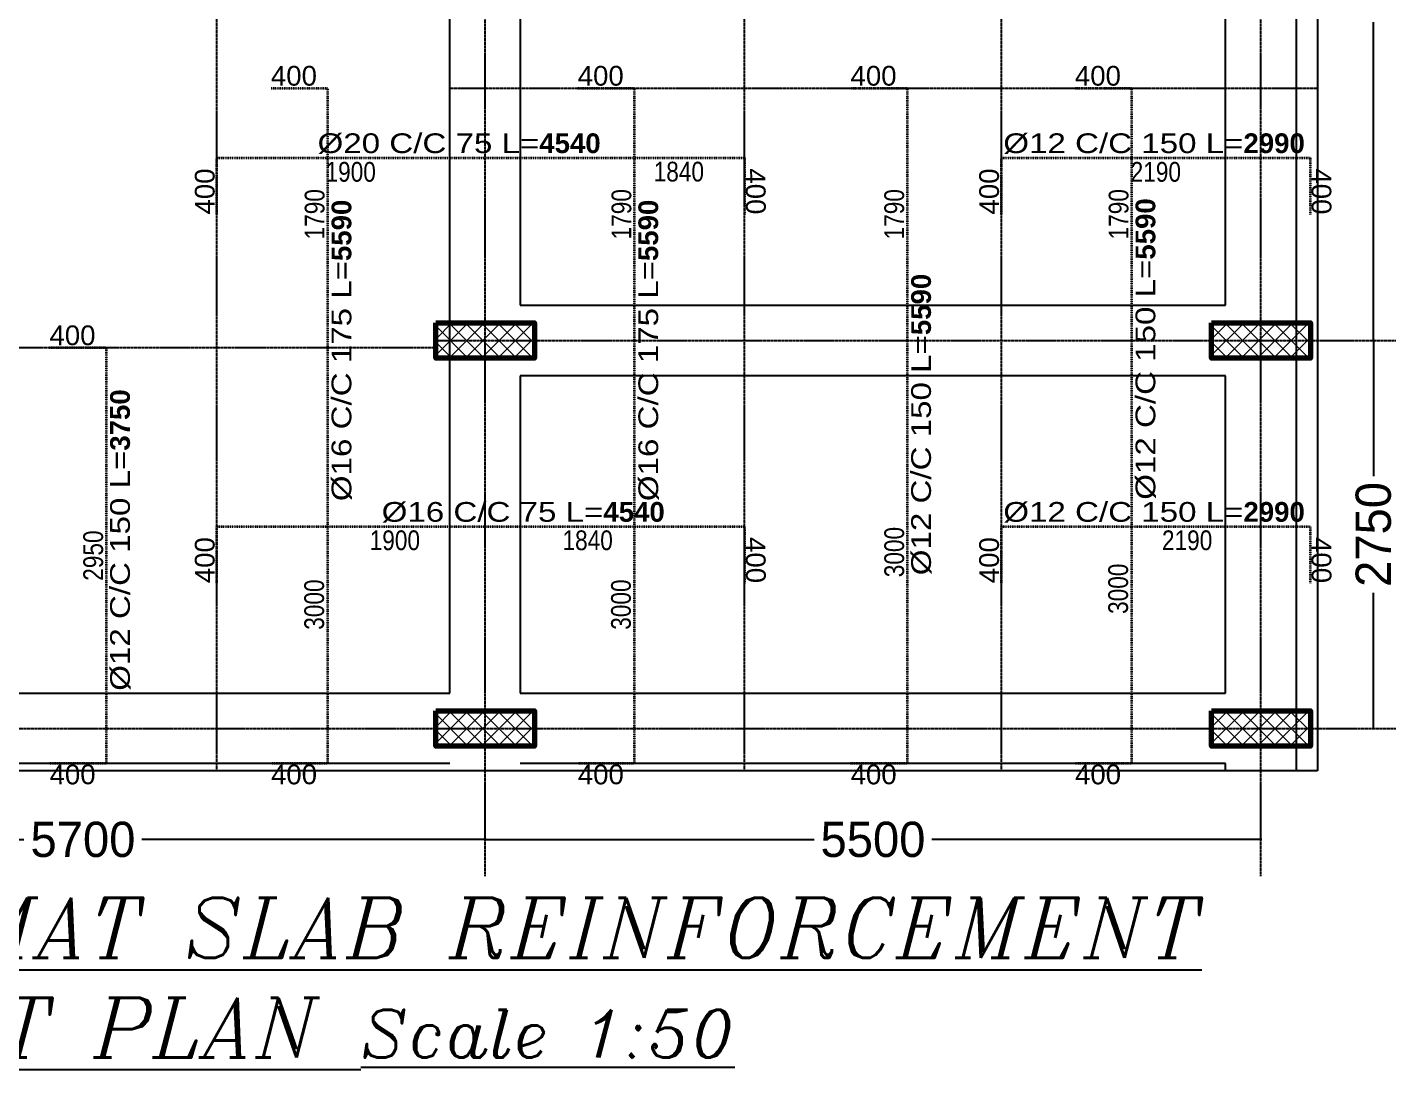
# Model space of a CAD drawing. Header units: millimetres. Extents: x 2103 to 24010, y 2231 to 32064.
# Drawn here: x 14304 to 24010, y 2231 to 9620 of the extents above; entities that cross this region are included whole.
import ezdxf

# ---------------------------------------------------------------- set-up
doc = ezdxf.new("R2010")
doc.units = ezdxf.units.MM
doc.linetypes.add('CENTER', pattern=[2, 1.25, -0.25, 0.25, -0.25])
doc.linetypes.add('HIDDEN', pattern=[0.375, 0.25, -0.125])
for name, color, linetype, lineweight in [('A- Hatch', 8, 'Continuous', 0), ('BAR N', 104, 'HIDDEN', 35), ('DIM2', 8, 'Continuous', 0)]:
    doc.layers.add(name, color=color, linetype=linetype, lineweight=lineweight)
for name, color, linetype in [('ConcreteEdges', 3, 'Continuous'), ('DIM', 1, 'Continuous'), ('GRIDLINES', 9, 'Continuous'), ('TEXT', 2, 'Continuous'), ('TREES', 3, 'Continuous')]:
    doc.layers.add(name, color=color, linetype=linetype)
doc.styles.add('BOLDTEXT4', font='italic.shx')
doc.styles.add('style5', font='')
doc.styles.add('yonas', font='')
doc.styles.get('style5').set_extended_font_data('Tempus Sans ITC')
doc.styles.get('yonas').set_extended_font_data('Tw Cen MT')
doc.dimstyles.new('detail 20', dxfattribs={"dimtxt": 200, "dimasz": 3, "dimexe": 7, "dimexo": 7, "dimgap": 5, "dimtad": 0, "dimtoh": 1, "dimdec": 0, "dimzin": 0, "dimdsep": 46, "dimtxsty": 'yonas', "dimblk": 'ARCHTICK', "dimcen": 0.03, "dimdle": 7, "dimclrd": 13, "dimclrt": 1, "dimadec": 0, "dimazin": 0, "dimtfac": 1, "dimtdec": 0, "dimtofl": 0, "dimtmove": 0, "dimatfit": 3, "dimldrblk": 'ARCHTICK', "dimfxl": 10, "dimfxlon": 1, "dimtolj": 1, "dimtzin": 0, "dimarcsym": 1})
doc.dimstyles.new('DIM 25. Beam', dxfattribs={"dimtxt": 140, "dimasz": 75, "dimexe": 75, "dimexo": 20, "dimgap": 20, "dimtad": 1, "dimdec": 0, "dimrnd": 10, "dimzin": 0, "dimdsep": 46, "dimtxsty": 'style5', "dimblk": 'OBLIQUE', "dimcen": 0, "dimdle": 75, "dimse1": 1, "dimse2": 1, "dimsd1": 1, "dimsd2": 1, "dimclrd": 1, "dimclre": 1, "dimclrt": 2, "dimadec": 0, "dimazin": 0, "dimtfac": 1, "dimtdec": 0, "dimtix": 1, "dimtmove": 2, "dimatfit": 2, "dimldrblk": 'OPEN', "dimfxl": 75, "dimtolj": 1, "dimtzin": 0, "dimarcsym": 0})

# ---------------------------------------------------------------- blocks, each defined once
blk = doc.blocks.new('_ArchTick')
at = {"color": 0, "linetype": 'ByBlock', "const_width": 0.15}
blk.add_lwpolyline([(-0.5, -0.5), (0.5, 0.5)], dxfattribs=at)
blk = doc.blocks.new('*D502')
at = {"layer": 'Defpoints', "color": 0}
for p in [(11848.3, 4349.9), (17548.3, 3861.6), (17548.3, 3861.6)]:
    blk.add_point(p, dxfattribs=at)
at = {"layer": 'DIM2', "color": 7, "lineweight": -2, "ltscale": 10}
for p, q in [((11841.3, 3861.6), (14280.3, 3861.6)), ((17555.3, 3861.6), (15116.3, 3861.6))]:
    blk.add_line(p, q, dxfattribs=at)
at = {"layer": 'DIM2', "color": 0, "lineweight": -2, "ltscale": 10}
for p, q in [((11848.3, 3871.6), (11848.3, 3854.6)), ((17548.3, 3854.6), (17548.3, 3854.6))]:
    blk.add_line(p, q, dxfattribs=at)
at = {"layer": 'DIM2', "color": 7, "lineweight": -2, "xscale": 3, "yscale": 3, "zscale": 3, "rotation": 180}
blk.add_blockref('_ArchTick', (11848.3, 3861.6), dxfattribs=at)
at = {"layer": 'DIM2', "color": 7, "lineweight": -2, "xscale": 3, "yscale": 3, "zscale": 3}
blk.add_blockref('_ArchTick', (17548.3, 3861.6), dxfattribs=at)
at = {"layer": 'DIM2', "color": 7, "lineweight": 25, "insert": (14698.3, 3861.6), "char_height": 250, "attachment_point": 5, "style": 'yonas'}
blk.add_mtext('\\A1;5700', dxfattribs=at)
blk = doc.blocks.new('*D503')
at = {"layer": 'Defpoints', "color": 0}
for p in [(17548.3, 3861.6), (23048.3, 3861.6), (23048.3, 3861.6)]:
    blk.add_point(p, dxfattribs=at)
at = {"layer": 'DIM2', "color": 7, "lineweight": -2, "ltscale": 10}
for p, q in [((17541.3, 3861.6), (19880.3, 3861.6)), ((23055.3, 3861.6), (20716.3, 3861.6))]:
    blk.add_line(p, q, dxfattribs=at)
at = {"layer": 'DIM2', "color": 0, "lineweight": -2, "ltscale": 10}
for p, q in [((17548.3, 3868.6), (17548.3, 3868.6)), ((23048.3, 3868.6), (23048.3, 3868.6))]:
    blk.add_line(p, q, dxfattribs=at)
at = {"layer": 'DIM2', "color": 7, "lineweight": -2, "xscale": 3, "yscale": 3, "zscale": 3, "rotation": 180}
blk.add_blockref('_ArchTick', (17548.3, 3861.6), dxfattribs=at)
at = {"layer": 'DIM2', "color": 7, "lineweight": -2, "xscale": 3, "yscale": 3, "zscale": 3}
blk.add_blockref('_ArchTick', (23048.3, 3861.6), dxfattribs=at)
at = {"layer": 'DIM2', "color": 7, "lineweight": 25, "insert": (20298.3, 3861.6), "char_height": 250, "attachment_point": 5, "style": 'yonas'}
blk.add_mtext('\\A1;5500', dxfattribs=at)
blk = doc.blocks.new('*D578')
at = {"layer": 'Defpoints', "color": 0}
for p in [(15648.3, 6080.2), (17544, 6080.2), (15648.3, 5891)]:
    blk.add_point(p, dxfattribs=at)
at = {"layer": 'TEXT', "color": 2, "insert": (16909.2, 5982.7), "char_height": 140, "attachment_point": 5, "style": 'style5'}
blk.add_mtext('\\A1;{\\fTechnic|b0|i0|c2|p2;1900}', dxfattribs=at)
blk = doc.blocks.new('_Oblique')
at = {"color": 0, "linetype": 'ByBlock', "lineweight": -2}
blk.add_line((-0.5, -0.5), (0.5, 0.5), dxfattribs=at)
blk = doc.blocks.new('_OPEN')
at = {"color": 0, "linetype": 'ByBlock'}
for p, q in [((-1, 0.17), (0, 0)), ((0, 0), (-1, -0.17)), ((0, 0), (-1, 0))]:
    blk.add_line(p, q, dxfattribs=at)
blk = doc.blocks.new('*D579')
at = {"layer": 'Defpoints', "color": 0}
for p in [(17548.9, 6080.2), (19388.3, 6080.2), (19388.3, 5891)]:
    blk.add_point(p, dxfattribs=at)
at = {"layer": 'TEXT', "color": 2, "insert": (18275.8, 5982.6), "char_height": 140, "attachment_point": 5, "style": 'style5'}
blk.add_mtext('\\A1;{\\fTechnic|b0|i0|c2|p2;1840}', dxfattribs=at)
blk = doc.blocks.new('*D580')
at = {"layer": 'Defpoints', "color": 0}
for p in [(15648.3, 6080.2), (15648.3, 5680.2), (15648.3, 5680.2)]:
    blk.add_point(p, dxfattribs=at)
at = {"layer": 'DIM', "color": 2, "insert": (15562.5, 5842.6), "char_height": 140, "attachment_point": 5, "rotation": 90, "style": 'style5'}
blk.add_mtext('\\A1;{\\fArial|b0|i0|c0|p34;400}', dxfattribs=at)
blk = doc.blocks.new('*D581')
at = {"layer": 'Defpoints', "color": 0}
for p in [(19388.3, 6080.2), (19392.3, 5679), (19547.6, 5680.2)]:
    blk.add_point(p, dxfattribs=at)
at = {"layer": 'DIM', "color": 2, "insert": (19466.1, 5843.3), "char_height": 140, "attachment_point": 5, "rotation": 270.45534, "style": 'style5'}
blk.add_mtext('\\A1;{\\fArial|b0|i0|c0|p34;400}', dxfattribs=at)
blk = doc.blocks.new('*D582')
at = {"layer": 'Defpoints', "color": 0}
for p in [(15248.3, 6080.2), (19788.3, 6093.9), (19788.3, 6093.9)]:
    blk.add_point(p, dxfattribs=at)
at = {"layer": 'TEXT', "color": 2, "insert": (17819, 6182.2), "char_height": 140, "attachment_point": 5, "style": 'style5'}
blk.add_mtext('\\A1;{\\fArial|b0|i0|c0|p34;\\W1.2;\\C1;%%C16 C/C 75 L=\\fArial|b1|i0|c0|p34;\\W1;4540}', dxfattribs=at)
blk = doc.blocks.new('*D583')
at = {"layer": 'Defpoints', "color": 0}
for p in [(21208.3, 6080.2), (23398.3, 6080.2), (23398.3, 5891)]:
    blk.add_point(p, dxfattribs=at)
at = {"layer": 'TEXT', "color": 2, "insert": (22525.1, 5982.7), "char_height": 140, "attachment_point": 5, "style": 'style5'}
blk.add_mtext('\\A1;{\\fTechnic|b0|i0|c2|p2;2190}', dxfattribs=at)
blk = doc.blocks.new('*D584')
at = {"layer": 'Defpoints', "color": 0}
for p in [(21208.3, 6080.2), (21208.3, 5680.2), (21208.3, 5680.2)]:
    blk.add_point(p, dxfattribs=at)
at = {"layer": 'DIM', "color": 2, "insert": (21122.5, 5842.6), "char_height": 140, "attachment_point": 5, "rotation": 90, "style": 'style5'}
blk.add_mtext('\\A1;{\\fArial|b0|i0|c0|p34;400}', dxfattribs=at)
blk = doc.blocks.new('*D585')
at = {"layer": 'Defpoints', "color": 0}
for p in [(23398.3, 6080.2), (23402.3, 5679), (23557.6, 5680.2)]:
    blk.add_point(p, dxfattribs=at)
at = {"layer": 'DIM', "color": 2, "insert": (23476.1, 5843.3), "char_height": 140, "attachment_point": 5, "rotation": 270.45534, "style": 'style5'}
blk.add_mtext('\\A1;{\\fArial|b0|i0|c0|p34;400}', dxfattribs=at)
blk = doc.blocks.new('*D586')
at = {"layer": 'Defpoints', "color": 0}
for p in [(20808.3, 6080.2), (23798.3, 6093.9), (23798.3, 6093.9)]:
    blk.add_point(p, dxfattribs=at)
at = {"layer": 'TEXT', "color": 2, "insert": (22290.8, 6182.2), "char_height": 140, "attachment_point": 5, "style": 'style5'}
blk.add_mtext('\\A1;{\\fArial|b0|i0|c0|p34;\\W1.2;\\C1;%%C12 C/C 150 L=\\fArial|b1|i0|c0|p34;\\W1;2990}', dxfattribs=at)
blk = doc.blocks.new('*D639')
at = {"layer": 'Defpoints', "color": 0}
for p in [(14861.7, 7349.9), (14861.7, 4399.9), (14861.7, 4399.9)]:
    blk.add_point(p, dxfattribs=at)
at = {"layer": 'TEXT', "color": 2, "insert": (14771.7, 5874.9), "char_height": 140, "attachment_point": 5, "rotation": 90, "style": 'style5'}
blk.add_mtext('\\A1;{\\fTechnic|b0|i0|c2|p2;2950}', dxfattribs=at)
blk = doc.blocks.new('*D640')
at = {"layer": 'Defpoints', "color": 0}
for p in [(14461.7, 7349.9), (14461.7, 7349.9), (14861.7, 7349.9)]:
    blk.add_point(p, dxfattribs=at)
at = {"layer": 'DIM', "color": 2, "insert": (14624.1, 7435.7), "char_height": 140, "attachment_point": 5, "style": 'style5'}
blk.add_mtext('\\A1;{\\fArial|b0|i0|c0|p34;400}', dxfattribs=at)
blk = doc.blocks.new('*D641')
at = {"layer": 'Defpoints', "color": 0}
for p in [(14460.4, 4395.9), (14861.7, 4399.9), (14461.7, 4240.6)]:
    blk.add_point(p, dxfattribs=at)
at = {"layer": 'DIM', "color": 2, "insert": (14624.8, 4322.1), "char_height": 140, "attachment_point": 5, "rotation": 0.45534, "style": 'style5'}
blk.add_mtext('\\A1;{\\fArial|b0|i0|c0|p34;400}', dxfattribs=at)
blk = doc.blocks.new('*D642')
at = {"layer": 'Defpoints', "color": 0}
for p in [(14861.7, 7749.9), (14861.7, 3999.9), (14861.7, 3999.9)]:
    blk.add_point(p, dxfattribs=at)
at = {"layer": 'TEXT', "color": 2, "insert": (14963.6, 5985.2), "char_height": 140, "attachment_point": 5, "rotation": 90, "style": 'style5'}
blk.add_mtext('\\A1;{\\fArial|b0|i0|c0|p34;\\W1.2;\\C1;%%C12 C/C 150 L=\\fArial|b1|i0|c0|p34;\\W1;3750}', dxfattribs=at)
blk = doc.blocks.new('*D647')
at = {"layer": 'Defpoints', "color": 0}
for p in [(20539.8, 9189.9), (20539.8, 9189.9), (20539.8, 7399.9)]:
    blk.add_point(p, dxfattribs=at)
at = {"layer": 'TEXT', "color": 2, "insert": (20449.8, 8294.9), "char_height": 140, "attachment_point": 5, "rotation": 90, "style": 'style5'}
blk.add_mtext('\\A1;{\\fTechnic|b0|i0|c2|p2;1790}', dxfattribs=at)
blk = doc.blocks.new('*D648')
at = {"layer": 'Defpoints', "color": 0}
for p in [(20539.8, 7399.9), (20539.8, 4399.9), (20539.8, 4399.9)]:
    blk.add_point(p, dxfattribs=at)
at = {"layer": 'TEXT', "color": 2, "insert": (20449.8, 5899.9), "char_height": 140, "attachment_point": 5, "rotation": 90, "style": 'style5'}
blk.add_mtext('\\A1;{\\fTechnic|b0|i0|c2|p2;3000}', dxfattribs=at)
blk = doc.blocks.new('*D649')
at = {"layer": 'Defpoints', "color": 0}
for p in [(20139.8, 9189.9), (20139.8, 9189.9), (20539.8, 9189.9)]:
    blk.add_point(p, dxfattribs=at)
at = {"layer": 'DIM', "color": 2, "insert": (20302.3, 9275.7), "char_height": 140, "attachment_point": 5, "style": 'style5'}
blk.add_mtext('\\A1;{\\fArial|b0|i0|c0|p34;400}', dxfattribs=at)
blk = doc.blocks.new('*D650')
at = {"layer": 'Defpoints', "color": 0}
for p in [(20138.6, 4395.9), (20539.8, 4399.9), (20139.9, 4240.6)]:
    blk.add_point(p, dxfattribs=at)
at = {"layer": 'DIM', "color": 2, "insert": (20302.9, 4322.1), "char_height": 140, "attachment_point": 5, "rotation": 0.45534, "style": 'style5'}
blk.add_mtext('\\A1;{\\fArial|b0|i0|c0|p34;400}', dxfattribs=at)
blk = doc.blocks.new('*D651')
at = {"layer": 'Defpoints', "color": 0}
for p in [(20539.8, 9589.9), (20539.8, 3999.9), (20539.8, 3999.9)]:
    blk.add_point(p, dxfattribs=at)
at = {"layer": 'TEXT', "color": 2, "insert": (20641.8, 6804.2), "char_height": 140, "attachment_point": 5, "rotation": 90, "style": 'style5'}
blk.add_mtext('\\A1;{\\fArial|b0|i0|c0|p34;\\W1.2;\\C1;%%C12 C/C 150 L=\\fArial|b1|i0|c0|p34;\\W1;5590}', dxfattribs=at)
blk = doc.blocks.new('*D739')
at = {"layer": 'Defpoints', "color": 0}
for p in [(18606.1, 9189.9), (18606.1, 9189.9), (18606.1, 7399.9)]:
    blk.add_point(p, dxfattribs=at)
at = {"layer": 'TEXT', "color": 2, "insert": (18516.1, 8294.9), "char_height": 140, "attachment_point": 5, "rotation": 90, "style": 'style5'}
blk.add_mtext('\\A1;{\\fTechnic|b0|i0|c2|p2;1790}', dxfattribs=at)
blk = doc.blocks.new('*D740')
at = {"layer": 'Defpoints', "color": 0}
for p in [(18606.1, 7399.9), (18606.1, 4399.9), (18606.1, 4399.9)]:
    blk.add_point(p, dxfattribs=at)
at = {"layer": 'TEXT', "color": 2, "insert": (18512.9, 5527.6), "char_height": 140, "attachment_point": 5, "rotation": 90, "style": 'style5'}
blk.add_mtext('\\A1;{\\fTechnic|b0|i0|c2|p2;3000}', dxfattribs=at)
blk = doc.blocks.new('*D741')
at = {"layer": 'Defpoints', "color": 0}
for p in [(18206.1, 9189.9), (18206.1, 9189.9), (18606.1, 9189.9)]:
    blk.add_point(p, dxfattribs=at)
at = {"layer": 'DIM', "color": 2, "insert": (18368.5, 9275.7), "char_height": 140, "attachment_point": 5, "style": 'style5'}
blk.add_mtext('\\A1;{\\fArial|b0|i0|c0|p34;400}', dxfattribs=at)
blk = doc.blocks.new('*D742')
at = {"layer": 'Defpoints', "color": 0}
for p in [(18204.9, 4395.9), (18606.1, 4399.9), (18206.1, 4240.6)]:
    blk.add_point(p, dxfattribs=at)
at = {"layer": 'DIM', "color": 2, "insert": (18369.2, 4322.1), "char_height": 140, "attachment_point": 5, "rotation": 0.45534, "style": 'style5'}
blk.add_mtext('\\A1;{\\fArial|b0|i0|c0|p34;400}', dxfattribs=at)
blk = doc.blocks.new('*D743')
at = {"layer": 'Defpoints', "color": 0}
for p in [(18606.1, 9589.9), (18606.1, 3999.9), (18606.1, 3999.9)]:
    blk.add_point(p, dxfattribs=at)
at = {"layer": 'TEXT', "color": 2, "insert": (18708.1, 7329.5), "char_height": 140, "attachment_point": 5, "rotation": 90, "style": 'style5'}
blk.add_mtext('\\A1;{\\fArial|b0|i0|c0|p34;\\W1.2;\\C1;%%C16 C/C 175 L=\\fArial|b1|i0|c0|p34;\\W1;5590}', dxfattribs=at)
blk = doc.blocks.new('*D744')
at = {"layer": 'Defpoints', "color": 0}
for p in [(22130.4, 9189.9), (22130.4, 9189.9), (22130.4, 7399.9)]:
    blk.add_point(p, dxfattribs=at)
at = {"layer": 'TEXT', "color": 2, "insert": (22040.4, 8294.9), "char_height": 140, "attachment_point": 5, "rotation": 90, "style": 'style5'}
blk.add_mtext('\\A1;{\\fTechnic|b0|i0|c2|p2;1790}', dxfattribs=at)
blk = doc.blocks.new('*D745')
at = {"layer": 'Defpoints', "color": 0}
for p in [(22130.4, 7399.9), (22130.4, 4399.9), (22130.4, 4399.9)]:
    blk.add_point(p, dxfattribs=at)
at = {"layer": 'TEXT', "color": 2, "insert": (22037.2, 5639.9), "char_height": 140, "attachment_point": 5, "rotation": 90, "style": 'style5'}
blk.add_mtext('\\A1;{\\fTechnic|b0|i0|c2|p2;3000}', dxfattribs=at)
blk = doc.blocks.new('*D746')
at = {"layer": 'Defpoints', "color": 0}
for p in [(21730.4, 9189.9), (21730.4, 9189.9), (22130.4, 9189.9)]:
    blk.add_point(p, dxfattribs=at)
at = {"layer": 'DIM', "color": 2, "insert": (21892.8, 9275.7), "char_height": 140, "attachment_point": 5, "style": 'style5'}
blk.add_mtext('\\A1;{\\fArial|b0|i0|c0|p34;400}', dxfattribs=at)
blk = doc.blocks.new('*D747')
at = {"layer": 'Defpoints', "color": 0}
for p in [(21729.1, 4395.9), (22130.4, 4399.9), (21730.4, 4240.6)]:
    blk.add_point(p, dxfattribs=at)
at = {"layer": 'DIM', "color": 2, "insert": (21893.5, 4322.1), "char_height": 140, "attachment_point": 5, "rotation": 0.45534, "style": 'style5'}
blk.add_mtext('\\A1;{\\fArial|b0|i0|c0|p34;400}', dxfattribs=at)
blk = doc.blocks.new('*D748')
at = {"layer": 'Defpoints', "color": 0}
for p in [(22130.4, 9589.9), (22130.4, 3999.9), (22130.4, 3999.9)]:
    blk.add_point(p, dxfattribs=at)
at = {"layer": 'TEXT', "color": 2, "insert": (22232.3, 7339.5), "char_height": 140, "attachment_point": 5, "rotation": 90, "style": 'style5'}
blk.add_mtext('\\A1;{\\fArial|b0|i0|c0|p34;\\W1.2;\\C1;%%C12 C/C 150 L=\\fArial|b1|i0|c0|p34;\\W1;5590}', dxfattribs=at)
blk = doc.blocks.new('*D762')
at = {"layer": 'Defpoints', "color": 0}
for p in [(15648.3, 8693.9), (17544, 8693.9), (15648.3, 8504.7)]:
    blk.add_point(p, dxfattribs=at)
at = {"layer": 'TEXT', "color": 2, "insert": (16596.1, 8594.7), "char_height": 140, "attachment_point": 5, "style": 'style5'}
blk.add_mtext('\\A1;{\\fTechnic|b0|i0|c2|p2;1900}', dxfattribs=at)
blk = doc.blocks.new('*D763')
at = {"layer": 'Defpoints', "color": 0}
for p in [(17548.9, 8693.9), (19388.3, 8693.9), (19388.3, 8504.7)]:
    blk.add_point(p, dxfattribs=at)
at = {"layer": 'TEXT', "color": 2, "insert": (18922.3, 8596.3), "char_height": 140, "attachment_point": 5, "style": 'style5'}
blk.add_mtext('\\A1;{\\fTechnic|b0|i0|c2|p2;1840}', dxfattribs=at)
blk = doc.blocks.new('*D764')
at = {"layer": 'Defpoints', "color": 0}
for p in [(15648.3, 8693.9), (15648.3, 8293.9), (15648.3, 8293.9)]:
    blk.add_point(p, dxfattribs=at)
at = {"layer": 'DIM', "color": 2, "insert": (15562.5, 8456.4), "char_height": 140, "attachment_point": 5, "rotation": 90, "style": 'style5'}
blk.add_mtext('\\A1;{\\fArial|b0|i0|c0|p34;400}', dxfattribs=at)
blk = doc.blocks.new('*D765')
at = {"layer": 'Defpoints', "color": 0}
for p in [(19388.3, 8693.9), (19392.3, 8292.7), (19547.6, 8294)]:
    blk.add_point(p, dxfattribs=at)
at = {"layer": 'DIM', "color": 2, "insert": (19466.1, 8457.1), "char_height": 140, "attachment_point": 5, "rotation": 270.45534, "style": 'style5'}
blk.add_mtext('\\A1;{\\fArial|b0|i0|c0|p34;400}', dxfattribs=at)
blk = doc.blocks.new('*D766')
at = {"layer": 'Defpoints', "color": 0}
for p in [(15248.3, 8693.9), (19788.3, 8707.6), (19788.3, 8707.6)]:
    blk.add_point(p, dxfattribs=at)
at = {"layer": 'TEXT', "color": 2, "insert": (17364.6, 8795.9), "char_height": 140, "attachment_point": 5, "style": 'style5'}
blk.add_mtext('\\A1;{\\fArial|b0|i0|c0|p34;\\W1.2;\\C1;%%C20 C/C 75 L=\\fArial|b1|i0|c0|p34;\\W1;4540}', dxfattribs=at)
blk = doc.blocks.new('*D772')
at = {"layer": 'Defpoints', "color": 0}
for p in [(21208.3, 8693.9), (23398.3, 8693.9), (23398.3, 8504.7)]:
    blk.add_point(p, dxfattribs=at)
at = {"layer": 'TEXT', "color": 2, "insert": (22303.3, 8594.7), "char_height": 140, "attachment_point": 5, "style": 'style5'}
blk.add_mtext('\\A1;{\\fTechnic|b0|i0|c2|p2;2190}', dxfattribs=at)
blk = doc.blocks.new('*D773')
at = {"layer": 'Defpoints', "color": 0}
for p in [(21208.3, 8693.9), (21208.3, 8293.9), (21208.3, 8293.9)]:
    blk.add_point(p, dxfattribs=at)
at = {"layer": 'DIM', "color": 2, "insert": (21122.5, 8456.4), "char_height": 140, "attachment_point": 5, "rotation": 90, "style": 'style5'}
blk.add_mtext('\\A1;{\\fArial|b0|i0|c0|p34;400}', dxfattribs=at)
blk = doc.blocks.new('*D774')
at = {"layer": 'Defpoints', "color": 0}
for p in [(23398.3, 8693.9), (23402.3, 8292.7), (23557.6, 8294)]:
    blk.add_point(p, dxfattribs=at)
at = {"layer": 'DIM', "color": 2, "insert": (23476.1, 8457.1), "char_height": 140, "attachment_point": 5, "rotation": 270.45534, "style": 'style5'}
blk.add_mtext('\\A1;{\\fArial|b0|i0|c0|p34;400}', dxfattribs=at)
blk = doc.blocks.new('*D775')
at = {"layer": 'Defpoints', "color": 0}
for p in [(20808.3, 8693.9), (23798.3, 8707.6), (23798.3, 8707.6)]:
    blk.add_point(p, dxfattribs=at)
at = {"layer": 'TEXT', "color": 2, "insert": (22290.8, 8795.9), "char_height": 140, "attachment_point": 5, "style": 'style5'}
blk.add_mtext('\\A1;{\\fArial|b0|i0|c0|p34;\\W1.2;\\C1;%%C12 C/C 150 L=\\fArial|b1|i0|c0|p34;\\W1;2990}', dxfattribs=at)
blk = doc.blocks.new('*D897')
at = {"layer": 'Defpoints', "color": 0}
for p in [(16431.3, 9189.9), (16431.3, 9189.9), (16431.3, 7399.9)]:
    blk.add_point(p, dxfattribs=at)
at = {"layer": 'TEXT', "color": 2, "insert": (16341.3, 8294.9), "char_height": 140, "attachment_point": 5, "rotation": 90, "style": 'style5'}
blk.add_mtext('\\A1;{\\fTechnic|b0|i0|c2|p2;1790}', dxfattribs=at)
blk = doc.blocks.new('*D898')
at = {"layer": 'Defpoints', "color": 0}
for p in [(16431.3, 7399.9), (16431.3, 4399.9), (16431.3, 4399.9)]:
    blk.add_point(p, dxfattribs=at)
at = {"layer": 'TEXT', "color": 2, "insert": (16338.2, 5527.6), "char_height": 140, "attachment_point": 5, "rotation": 90, "style": 'style5'}
blk.add_mtext('\\A1;{\\fTechnic|b0|i0|c2|p2;3000}', dxfattribs=at)
blk = doc.blocks.new('*D899')
at = {"layer": 'Defpoints', "color": 0}
for p in [(16031.3, 9189.9), (16031.3, 9189.9), (16431.3, 9189.9)]:
    blk.add_point(p, dxfattribs=at)
at = {"layer": 'DIM', "color": 2, "insert": (16193.8, 9275.7), "char_height": 140, "attachment_point": 5, "style": 'style5'}
blk.add_mtext('\\A1;{\\fArial|b0|i0|c0|p34;400}', dxfattribs=at)
blk = doc.blocks.new('*D900')
at = {"layer": 'Defpoints', "color": 0}
for p in [(16030.1, 4395.9), (16431.3, 4399.9), (16031.3, 4240.6)]:
    blk.add_point(p, dxfattribs=at)
at = {"layer": 'DIM', "color": 2, "insert": (16194.4, 4322.1), "char_height": 140, "attachment_point": 5, "rotation": 0.45534, "style": 'style5'}
blk.add_mtext('\\A1;{\\fArial|b0|i0|c0|p34;400}', dxfattribs=at)
blk = doc.blocks.new('*D901')
at = {"layer": 'Defpoints', "color": 0}
for p in [(16431.3, 9589.9), (16431.3, 3999.9), (16431.3, 3999.9)]:
    blk.add_point(p, dxfattribs=at)
at = {"layer": 'TEXT', "color": 2, "insert": (16533.3, 7329.5), "char_height": 140, "attachment_point": 5, "rotation": 90, "style": 'style5'}
blk.add_mtext('\\A1;{\\fArial|b0|i0|c0|p34;\\W1.2;\\C1;%%C16 C/C 175 L=\\fArial|b1|i0|c0|p34;\\W1;5590}', dxfattribs=at)
blk = doc.blocks.new('*D961')
at = {"layer": 'Defpoints', "color": 0}
for p in [(23448.3, 7399.9), (23846.1, 7399.9), (23448.3, 4649.9)]:
    blk.add_point(p, dxfattribs=at)
at = {"layer": 'DIM2', "color": 0, "lineweight": -2, "ltscale": 10}
for p, q in [((23836.1, 7399.9), (23853.1, 7399.9)), ((23836.1, 4649.9), (23853.1, 4649.9))]:
    blk.add_line(p, q, dxfattribs=at)
at = {"layer": 'DIM2', "color": 7, "lineweight": -2, "ltscale": 10}
for p, q in [((23846.1, 7406.9), (23846.1, 6438.5)), ((23846.1, 4642.9), (23846.1, 5611.2))]:
    blk.add_line(p, q, dxfattribs=at)
at = {"layer": 'DIM2', "color": 7, "lineweight": -2, "xscale": 3, "yscale": 3, "zscale": 3}
for p, rotation in [((23846.1, 7399.9), 90), ((23846.1, 4649.9), 270)]:
    blk.add_blockref('_ArchTick', p, dxfattribs=dict(at, rotation=rotation))
at = {"layer": 'DIM2', "color": 7, "lineweight": 25, "insert": (23846.1, 6024.9), "char_height": 250, "attachment_point": 5, "rotation": 90, "style": 'yonas'}
blk.add_mtext('\\A1;2750', dxfattribs=at)
blk = doc.blocks.new('*D962')
at = {"layer": 'Defpoints', "color": 0}
for p in [(23448.3, 12749.9), (23846.1, 12749.9), (23448.3, 7399.9)]:
    blk.add_point(p, dxfattribs=at)
at = {"layer": 'DIM2', "color": 0, "lineweight": -2, "ltscale": 10}
for p, q in [((23836.1, 12749.9), (23853.1, 12749.9)), ((23836.1, 7399.9), (23853.1, 7399.9))]:
    blk.add_line(p, q, dxfattribs=at)
at = {"layer": 'DIM2', "color": 7, "lineweight": -2, "ltscale": 10}
for p, q in [((23846.1, 12756.9), (23846.1, 10492.9)), ((23846.1, 7392.9), (23846.1, 9656.9))]:
    blk.add_line(p, q, dxfattribs=at)
at = {"layer": 'DIM2', "color": 7, "lineweight": -2, "xscale": 3, "yscale": 3, "zscale": 3}
for p, rotation in [((23846.1, 12749.9), 90), ((23846.1, 7399.9), 270)]:
    blk.add_blockref('_ArchTick', p, dxfattribs=dict(at, rotation=rotation))
at = {"layer": 'DIM2', "color": 7, "lineweight": 25, "insert": (23846.1, 10074.9), "char_height": 250, "attachment_point": 5, "rotation": 90, "style": 'yonas'}
blk.add_mtext('\\A1;5350', dxfattribs=at)

msp = doc.modelspace()

# ---------------------------------------------------------------- hatches: boundary and pattern name
at = {"layer": 'A- Hatch'}
h = msp.add_hatch(dxfattribs=at)
h.set_pattern_fill('ANSI37', color=256, scale=650, style=0)
h.set_pattern_definition([(45, (-588705.086, 512061.16), (-57.452426, 57.452426), []), (135, (-588705.086, 512061.16), (-57.452426, -57.452426), [])])
h.paths.add_polyline_path([(17198.9, 7524.9), (17898.9, 7524.9), (17898.9, 7274.9), (17198.9, 7274.9)])
h = msp.add_hatch(dxfattribs=at)
h.set_pattern_fill('ANSI37', color=256, scale=650, style=0)
h.set_pattern_definition([(45, (-583205.086, 512061.16), (-57.452426, 57.452426), []), (135, (-583205.086, 512061.16), (-57.452426, -57.452426), [])])
h.paths.add_polyline_path([(22698.9, 7524.9), (23398.9, 7524.9), (23398.9, 7274.9), (22698.9, 7274.9)])
h = msp.add_hatch(dxfattribs=at)
h.set_pattern_fill('ANSI37', color=256, scale=650, style=0)
h.set_pattern_definition([(45, (-588705.086, 509311.165), (-57.452426, 57.452426), []), (135, (-588705.086, 509311.165), (-57.452426, -57.452426), [])])
h.paths.add_polyline_path([(17198.9, 4774.9), (17898.9, 4774.9), (17898.9, 4524.9), (17198.9, 4524.9)])
h = msp.add_hatch(dxfattribs=at)
h.set_pattern_fill('ANSI37', color=256, scale=650, style=0)
h.set_pattern_definition([(45, (-583205.086, 509311.165), (-57.452426, 57.452426), []), (135, (-583205.086, 509311.165), (-57.452426, -57.452426), [])])
h.paths.add_polyline_path([(22698.9, 4774.9), (23398.9, 4774.9), (23398.9, 4524.9), (22698.9, 4524.9)])

# ---------------------------------------------------------------- linework, layer by layer
at = {"layer": 'BAR N', "color": 43, "ltscale": 0.3}
for points in [[(16031.3, 9189.9), (16431.3, 9189.9), (16431.3, 4399.9), (16031.3, 4399.9)], [(18206.1, 9189.9), (18606.1, 9189.9), (18606.1, 4399.9), (18206.1, 4399.9)], [(20139.8, 9189.9), (20539.8, 9189.9), (20539.8, 4399.9), (20139.8, 4399.9)], [(21730.4, 9189.9), (22130.4, 9189.9), (22130.4, 4399.9), (21730.4, 4399.9)], [(15648.3, 8293.9), (15648.3, 8693.9), (19388.3, 8693.9), (19388.3, 8293.9)], [(21208.3, 8293.9), (21208.3, 8693.9), (23398.3, 8693.9), (23398.3, 8293.9)], [(14461.7, 7349.9), (14861.7, 7349.9), (14861.7, 4399.9), (14461.7, 4399.9)], [(15648.3, 5680.2), (15648.3, 6080.2), (19388.3, 6080.2), (19388.3, 5680.2)], [(21208.3, 5680.2), (21208.3, 6080.2), (23398.3, 6080.2), (23398.3, 5680.2)]]:
    msp.add_lwpolyline(points, dxfattribs=at)
at = {"layer": 'ConcreteEdges', "color": 3, "linetype": 'Continuous'}
for p, q in [((23448.3, 28439.9), (23448.3, 4349.9)), ((17298.3, 4899.9), (17298.3, 9999.9)), ((17798.3, 9999.9), (17798.3, 7649.9)), ((22798.3, 7649.9), (22798.3, 9999.9)), ((23298.3, 9999.9), (23298.3, 4899.9)), ((17798.3, 7649.9), (22798.3, 7649.9)), ((23298.3, 7399.9), (23298.3, 7149.9)), ((17798.3, 7149.9), (17798.3, 4899.9)), ((22798.3, 7149.9), (17798.3, 7149.9)), ((22798.3, 4899.9), (22798.3, 7149.9)), ((12098.3, 4899.9), (17298.3, 4899.9)), ((17798.3, 4899.9), (22798.3, 4899.9)), ((23298.3, 4899.9), (23298.3, 4649.9)), ((23298.3, 4899.9), (23298.3, 4649.9)), ((23298.3, 4649.9), (23298.3, 4399.9)), ((23298.3, 4649.9), (23298.3, 4399.9)), ((17298.3, 4399.9), (11598.3, 4399.9)), ((22798.3, 4399.9), (17798.3, 4399.9)), ((22798.3, 4349.9), (22798.3, 4399.9)), ((23298.3, 4399.9), (23298.3, 4349.9)), ((23448.3, 4349.9), (5703.4, 4349.9))]:
    msp.add_line(p, q, dxfattribs=at)
at = {"layer": 'GRIDLINES', "color": 9, "linetype": 'CENTER'}
for p, q in [((17548.3, 3603.1), (17548.3, 30785.2)), ((23048.3, 3603.1), (23048.3, 30785.2)), ((17198.9, 7399.9), (24004.2, 7399.9)), ((3381.8, 4649.9), (24004.2, 4649.9))]:
    msp.add_line(p, q, dxfattribs=at)
at = {"layer": 'GRIDLINES', "color": 152, "linetype": 'CENTER', "true_color": 0x2776bb}
for p, q in [((15648.3, 4349.9), (15648.3, 28439.9)), ((19388.3, 4349.9), (19388.3, 28439.9)), ((21208.3, 4349.9), (21208.3, 28439.9)), ((17298.3, 9189.9), (23448.3, 9189.9)), ((11598.3, 7349.9), (17198.9, 7349.9))]:
    msp.add_line(p, q, dxfattribs=at)
at = {"layer": 'TREES', "color": 3, "lineweight": 70}
for points in [[(17198.9, 7524.9), (17898.9, 7524.9), (17898.9, 7274.9), (17198.9, 7274.9)], [(22698.9, 7524.9), (23398.9, 7524.9), (23398.9, 7274.9), (22698.9, 7274.9)], [(17198.9, 4774.9), (17898.9, 4774.9), (17898.9, 4524.9), (17198.9, 4524.9)], [(22698.9, 4774.9), (23398.9, 4774.9), (23398.9, 4524.9), (22698.9, 4524.9)]]:
    msp.add_lwpolyline(points, close=True, dxfattribs=at)

# ---------------------------------------------------------------- texts
at = {"layer": 'TEXT', "insert": (13958.8, 3449.2), "char_height": 425, "width": 19444.905, "attachment_point": 2, "style": 'BOLDTEXT4'}
msp.add_mtext('{\\L1000mm & 500mm THICK MAT SLAB REINFORCEMENT AND BEAM LAYOUT PLAN \\H0.8x;Scale 1:50}', dxfattribs=at)

# ---------------------------------------------------------------- dimensions: what is measured, and where the dimension line sits
at = {"layer": 'DIM', "linetype": 'CENTER', "ltscale": 2}
for base, p1, p2, picture, middle in [((16031.3, 9189.9), (16431.3, 9189.9), (16031.3, 9189.9), '*D899', (16193.8, 9275.7)), ((18206.1, 9189.9), (18606.1, 9189.9), (18206.1, 9189.9), '*D741', (18368.5, 9275.7)), ((20139.8, 9189.9), (20539.8, 9189.9), (20139.8, 9189.9), '*D649', (20302.3, 9275.7)), ((21730.4, 9189.9), (22130.4, 9189.9), (21730.4, 9189.9), '*D746', (21892.8, 9275.7)), ((14461.7, 7349.9), (14861.7, 7349.9), (14461.7, 7349.9), '*D640', (14624.1, 7435.7))]:
    dim = msp.add_linear_dim(base=base, p1=p1, p2=p2, text='{\\fArial|b0|i0|c0|p34;<>}', dimstyle='DIM 25. Beam', dxfattribs=at)
    dim.commit()
    dim.dimension.update_dxf_attribs({"geometry": picture, "text_midpoint": middle, "dimtype": 160})
for base, p1, p2, angle, picture, middle in [((15648.3, 8293.9), (15648.3, 8693.9), (15648.3, 8293.9), 90, '*D764', (15562.5, 8456.4)), ((19392.3, 8292.7), (19388.3, 8693.9), (19547.6, 8294), 90.45534, '*D765', (19466.1, 8457.1)), ((21208.3, 8293.9), (21208.3, 8693.9), (21208.3, 8293.9), 90, '*D773', (21122.5, 8456.4)), ((23402.3, 8292.7), (23398.3, 8693.9), (23557.6, 8294), 90.45534, '*D774', (23476.1, 8457.1)), ((15648.3, 5680.2), (15648.3, 6080.2), (15648.3, 5680.2), 90, '*D580', (15562.5, 5842.6)), ((19392.3, 5679), (19388.3, 6080.2), (19547.6, 5680.2), 90.45534, '*D581', (19466.1, 5843.3)), ((21208.3, 5680.2), (21208.3, 6080.2), (21208.3, 5680.2), 90, '*D584', (21122.5, 5842.6)), ((23402.3, 5679), (23398.3, 6080.2), (23557.6, 5680.2), 90.45534, '*D585', (23476.1, 5843.3)), ((14460.4, 4395.9), (14861.7, 4399.9), (14461.7, 4240.6), 0.45534, '*D641', (14624.8, 4322.1)), ((16030.1, 4395.9), (16431.3, 4399.9), (16031.3, 4240.6), 0.45534, '*D900', (16194.4, 4322.1)), ((18204.9, 4395.9), (18606.1, 4399.9), (18206.1, 4240.6), 0.45534, '*D742', (18369.2, 4322.1)), ((20138.6, 4395.9), (20539.8, 4399.9), (20139.9, 4240.6), 0.45534, '*D650', (20302.9, 4322.1)), ((21729.1, 4395.9), (22130.4, 4399.9), (21730.4, 4240.6), 0.45534, '*D747', (21893.5, 4322.1))]:
    dim = msp.add_linear_dim(base=base, p1=p1, p2=p2, angle=angle, text='{\\fArial|b0|i0|c0|p34;<>}', dimstyle='DIM 25. Beam', dxfattribs=at)
    dim.commit()
    dim.dimension.update_dxf_attribs({"geometry": picture, "text_midpoint": middle, "dimtype": 160})
at = {"layer": 'DIM2', "color": 7, "lineweight": 25, "ltscale": 10}
for base, p1, p2, picture, middle in [((23846.1, 12749.9), (23448.3, 7399.9), (23448.3, 12749.9), '*D962', (23846.1, 10074.9)), ((23846.1, 7399.9), (23448.3, 4649.9), (23448.3, 7399.9), '*D961', (23846.1, 6024.9))]:
    dim = msp.add_linear_dim(base=base, p1=p1, p2=p2, angle=90, dimstyle='detail 20', override={"dimtxt": 250, "dimclrd": 7, "dimclrt": 7, "dimtmove": 1}, dxfattribs=at)
    dim.commit()
    dim.dimension.update_dxf_attribs({"geometry": picture, "text_midpoint": middle})
for base, p1, p2, picture, middle in [((17548.3, 3861.6), (11848.3, 4349.9), (17548.3, 3861.6), '*D502', (14698.3, 3861.6)), ((23048.3, 3861.6), (17548.3, 3861.6), (23048.3, 3861.6), '*D503', (20298.3, 3861.6))]:
    dim = msp.add_linear_dim(base=base, p1=p1, p2=p2, dimstyle='detail 20', override={"dimtxt": 250, "dimclrd": 7, "dimclrt": 7, "dimtmove": 1}, dxfattribs=at)
    dim.commit()
    dim.dimension.update_dxf_attribs({"geometry": picture, "text_midpoint": middle})
at = {"layer": 'TEXT'}
for base, p1, p2, angle, text, picture, middle in [((16431.3, 3999.9), (16431.3, 9589.9), (16431.3, 3999.9), 270, '{\\fArial|b0|i0|c0|p34;\\W1.2;\\C1;%%C16 C/C 175 L=\\fArial|b1|i0|c0|p34;\\W1;<>}', '*D901', (16533.3, 7329.5)), ((18606.1, 3999.9), (18606.1, 9589.9), (18606.1, 3999.9), 270, '{\\fArial|b0|i0|c0|p34;\\W1.2;\\C1;%%C16 C/C 175 L=\\fArial|b1|i0|c0|p34;\\W1;<>}', '*D743', (18708.1, 7329.5)), ((20539.8, 3999.9), (20539.8, 9589.9), (20539.8, 3999.9), 270, '{\\fArial|b0|i0|c0|p34;\\W1.2;\\C1;%%C12 C/C 150 L=\\fArial|b1|i0|c0|p34;\\W1;<>}', '*D651', (20641.8, 6804.2)), ((22130.4, 3999.9), (22130.4, 9589.9), (22130.4, 3999.9), 270, '{\\fArial|b0|i0|c0|p34;\\W1.2;\\C1;%%C12 C/C 150 L=\\fArial|b1|i0|c0|p34;\\W1;<>}', '*D748', (22232.3, 7339.5)), ((19388.3, 8504.7), (17548.9, 8693.9), (19388.3, 8693.9), 180, '{\\fTechnic|b0|i0|c2|p2;<>}', '*D763', (18922.3, 8596.3)), ((14861.7, 3999.9), (14861.7, 7749.9), (14861.7, 3999.9), 270, '{\\fArial|b0|i0|c0|p34;\\W1.2;\\C1;%%C12 C/C 150 L=\\fArial|b1|i0|c0|p34;\\W1;<>}', '*D642', (14963.6, 5985.2)), ((16431.3, 4399.9), (16431.3, 7399.9), (16431.3, 4399.9), 90, '{\\fTechnic|b0|i0|c2|p2;<>}', '*D898', (16338.2, 5527.6)), ((18606.1, 4399.9), (18606.1, 7399.9), (18606.1, 4399.9), 90, '{\\fTechnic|b0|i0|c2|p2;<>}', '*D740', (18512.9, 5527.6)), ((22130.4, 4399.9), (22130.4, 7399.9), (22130.4, 4399.9), 90, '{\\fTechnic|b0|i0|c2|p2;<>}', '*D745', (22037.2, 5639.9)), ((19388.3, 5891), (17548.9, 6080.2), (19388.3, 6080.2), 180, '{\\fTechnic|b0|i0|c2|p2;<>}', '*D579', (18275.8, 5982.6)), ((23398.3, 5891), (21208.3, 6080.2), (23398.3, 6080.2), 180, '{\\fTechnic|b0|i0|c2|p2;<>}', '*D583', (22525.1, 5982.7))]:
    dim = msp.add_linear_dim(base=base, p1=p1, p2=p2, angle=angle, text=text, dimstyle='DIM 25. Beam', dxfattribs=at)
    dim.commit()
    dim.dimension.update_dxf_attribs({"geometry": picture, "text_midpoint": middle, "dimtype": 160})
for base, p1, p2, text, picture, middle in [((19788.3, 8707.6), (15248.3, 8693.9), (19788.3, 8707.6), '{\\fArial|b0|i0|c0|p34;\\W1.2;\\C1;%%C20 C/C 75 L=\\fArial|b1|i0|c0|p34;\\W1;<>}', '*D766', (17364.6, 8795.9)), ((23798.3, 8707.6), (20808.3, 8693.9), (23798.3, 8707.6), '{\\fArial|b0|i0|c0|p34;\\W1.2;\\C1;%%C12 C/C 150 L=\\fArial|b1|i0|c0|p34;\\W1;<>}', '*D775', (22290.8, 8795.9)), ((19788.3, 6093.9), (15248.3, 6080.2), (19788.3, 6093.9), '{\\fArial|b0|i0|c0|p34;\\W1.2;\\C1;%%C16 C/C 75 L=\\fArial|b1|i0|c0|p34;\\W1;<>}', '*D582', (17819, 6182.2)), ((23798.3, 6093.9), (20808.3, 6080.2), (23798.3, 6093.9), '{\\fArial|b0|i0|c0|p34;\\W1.2;\\C1;%%C12 C/C 150 L=\\fArial|b1|i0|c0|p34;\\W1;<>}', '*D586', (22290.8, 6182.2)), ((15648.3, 5891), (17544, 6080.2), (15648.3, 6080.2), '{\\fTechnic|b0|i0|c2|p2;<>}', '*D578', (16909.2, 5982.7))]:
    dim = msp.add_linear_dim(base=base, p1=p1, p2=p2, text=text, dimstyle='DIM 25. Beam', dxfattribs=at)
    dim.commit()
    dim.dimension.update_dxf_attribs({"geometry": picture, "text_midpoint": middle, "dimtype": 160})
for base, p1, p2, angle, picture, middle in [((16431.3, 9189.9), (16431.3, 7399.9), (16431.3, 9189.9), 270, '*D897', (16341.3, 8294.9)), ((18606.1, 9189.9), (18606.1, 7399.9), (18606.1, 9189.9), 270, '*D739', (18516.1, 8294.9)), ((20539.8, 9189.9), (20539.8, 7399.9), (20539.8, 9189.9), 270, '*D647', (20449.8, 8294.9)), ((22130.4, 9189.9), (22130.4, 7399.9), (22130.4, 9189.9), 270, '*D744', (22040.4, 8294.9)), ((20539.8, 4399.9), (20539.8, 7399.9), (20539.8, 4399.9), 90, '*D648', (20449.8, 5899.9)), ((14861.7, 4399.9), (14861.7, 7349.9), (14861.7, 4399.9), 90, '*D639', (14771.7, 5874.9))]:
    dim = msp.add_linear_dim(base=base, p1=p1, p2=p2, angle=angle, text='{\\fTechnic|b0|i0|c2|p2;<>}', dimstyle='DIM 25. Beam', dxfattribs=at)
    dim.commit()
    dim.dimension.update_dxf_attribs({"geometry": picture, "text_midpoint": middle})
dim = msp.add_linear_dim(base=(15648.3, 8504.7), p1=(17544, 8693.9), p2=(15648.3, 8693.9), text='{\\fTechnic|b0|i0|c2|p2;<>}', dimstyle='DIM 25. Beam', override={"dimtxsty": 'style5', "dimldrblk": 'OPEN'}, dxfattribs=at)
dim.commit()
dim.dimension.update_dxf_attribs({"geometry": '*D762', "text_midpoint": (16596.1, 8594.7)})
dim = msp.add_linear_dim(base=(23398.3, 8504.7), p1=(21208.3, 8693.9), p2=(23398.3, 8693.9), angle=180, text='{\\fTechnic|b0|i0|c2|p2;<>}', dimstyle='DIM 25. Beam', override={"dimtxsty": 'style5', "dimldrblk": 'OPEN'}, dxfattribs=at)
dim.commit()
dim.dimension.update_dxf_attribs({"geometry": '*D772', "text_midpoint": (22303.3, 8594.7)})

doc.saveas('drawing.dxf')
